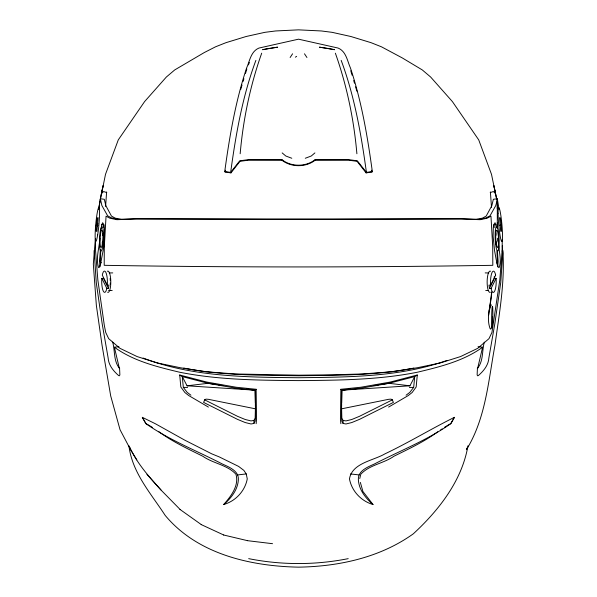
<?xml version="1.0" encoding="UTF-8"?>
<svg xmlns="http://www.w3.org/2000/svg" width="597" height="597" viewBox="0 0 597 597"><rect width="100%" height="100%" fill="white"/><g stroke="black" fill="none" stroke-linecap="round" stroke-linejoin="round"><path stroke-width="0.9" d="M341.596 404.535L341.536 408.833L388.722 399.296L391.05 399.132L392.416 400.08L393.401 402.393L359.498 419.363L351.782 422.549L345.984 423.974L343.081 423.46L343.081 420.407L341.835 418.087L341.603 408.423M497.301 222.756L497.301 228.293L497.308 198.764L493.368 199.271L491.824 205.674L486.204 216.077L482.451 218.129L476.436 219.405M497.301 208.913L497.308 198.764L499.047 209.211M388.602 407.087L408.199 395.595L412.109 392.542L416.169 387.005L417.288 375.013L390.229 382.065L360.916 387.229L340.865 389.281L340.432 419.198L340.865 423.698M341.626 402.871L341.835 390.192L340.865 389.281M96.311 225.091L96.184 231.323L96.901 231.345L98.154 217.689L97.318 217.868L96.311 225.091L97.968 225.226M255.397 408.423L255.165 418.087L253.919 420.407L253.919 423.46L251.016 423.974L245.218 422.549L237.502 419.363L203.599 402.393L204.584 400.08L205.95 399.132L208.278 399.296L255.464 408.833L255.404 404.535M502.331 245.8L502.778 253.113L500.749 282.523L494.823 323.761L488.891 357.812C488.421 365.215 483.734 370.849 478.369 375.565L477.637 375.797L477.13 374.909L477.369 369.498L482.622 347.208L478.055 346.693M502.092 251.061L502.271 239.546M95.311 239.516L93.326 264.031L96.356 305.44L102.087 345.454L110.684 395.856L120.042 429.721L130.586 449.698L136.817 459.877M95.453 238.636L95.58 251.061L97.848 280.038L104.348 325.537L105.736 332.484L108.691 338.663L120.004 348.357L137.123 356.581L157.421 362.954L180.294 367.737L205.487 371.73L235.457 373.976L298.836 375.192L332.178 374.819L362.215 373.976L392.177 371.73L417.37 367.737L440.243 362.954L460.541 356.581L477.66 348.357L488.973 338.663L491.935 332.484L499.816 280.038L502.07 250.971M488.667 315.074L491.712 291.903C491.488 303.985 485.622 316.858 490.159 328.753L490.63 329.119L491.353 328.365L491.943 326.76M97.557 226.032L97.848 223.233M100.744 251.076L100.236 261.516L100.796 263.09L101.326 262.643M492.241 325.962L492.532 316.865M100.393 249.427L99.542 261.225L99.938 266.799M121.236 219.405L115.214 218.129L111.467 216.077L105.841 205.674L104.303 199.271L100.363 198.764L101.886 205.562L107.654 215.83L111.505 217.868L118.49 219.338L136.758 218.681L266.613 219.092L460.906 218.681L479.182 219.338L486.167 217.868L490.01 215.83L495.779 205.562L497.383 199.532M105.602 206.428L106.602 191.943L106.721 192.577L103.632 191.54L101.438 193.592L98.699 208.935M256.135 423.698L256.568 419.198L256.135 389.281L236.084 387.229L206.771 382.065L179.712 375.013L180.831 387.005L184.891 392.542L188.801 395.595L208.398 407.087M406.072 395.207L409.796 392.401L413.669 387.378L414.736 376.588L417.288 375.013M240.166 153.757C243.151 119.504 250.203 85.595 261.702 53.185M99.953 238.181C99.363 247.792 95.527 258.359 98.617 267.657L99.565 266.971L100.423 264.68L103.124 250.553L104.079 242.397L104.572 236.196L104.356 227.45L103.923 224.763L102.654 222.711L101.759 224.756L100.99 229.942M108.505 288.373L103.505 278.344L101.833 278.359L106.833 288.388L108.505 288.373L108.953 285.127L107.281 285.142L102.281 275.113A10.664 2.843 89.5 0 1 105.833 272.344A10.664 2.843 89.5 0 1 107.273 285.09M490.764 306.015L490.891 305.127M103.393 227.479L103.774 224.882L101.759 224.756M224.741 171.511C229.532 136.541 235.457 101.542 246.621 67.968C249.785 60.887 250.837 51.446 258.949 48.059L298.53 39.178L338.118 48.059C346.23 51.446 347.275 60.887 350.446 67.968C361.61 101.542 367.536 136.541 372.319 171.511L371.931 172.026L366.11 172.899L357.073 161.317L348.461 160.175L315.179 160.205C305.791 167.496 291.276 167.496 281.888 160.205L248.606 160.175L239.994 161.317L230.957 172.899L225.136 172.026L224.741 171.511L230.651 172.391L230.957 172.899M225.136 172.026L225.412 170.212M98.617 209.211L100.363 198.764M484.309 342.133C481.913 350.655 483.577 361.498 477.279 368.521M281.888 160.205L281.978 159.69L248.307 159.66L239.74 160.817L230.651 172.391C235.837 134.467 242.464 96.386 255.882 60.394M497.734 266.799L498.129 261.225L497.361 250.337M101.266 195.189L105.497 174.339L118.281 139.885L144.593 101.594L166.376 77.006L174.727 69.924L204.264 52.558L215.547 46.805L226.002 42.663L246.121 36.507L264.896 32.328L275.65 30.962L298.5 29.85L321.35 30.962L332.104 32.328L350.879 36.507L370.998 42.663L381.453 46.805L402.288 57.931L422.273 69.924L430.624 77.006L452.407 101.594L478.719 139.885L491.503 174.339L496.622 198.98M100.199 199.741L103.087 185.697L101.438 193.592M373.021 504.517C365.625 498.234 359.028 489.928 358.372 479.884C357.64 470.899 367.603 467.07 374.259 464.063C399.886 450.757 427.198 440.265 450.922 423.586L454.399 417.325C430.974 428.967 408.647 442.616 384.983 453.839C373.207 460.742 352.148 462.951 349.454 478.876C351.715 491.032 361.14 501.152 373.021 504.517L362.909 491.488L360.357 482.421M467.966 445.758C461.981 480.757 438.795 510.256 413.333 533.808C380.073 557.613 338.768 566.523 298.448 567.15C250.195 566.172 197.391 554.091 165.168 515.383C150.974 493.54 132.109 472.645 128.937 445.758M359.767 478.533L360.752 474.279C369.267 464.891 383.64 463.496 393.916 456.25C408.893 448.847 424.258 441.72 437.75 431.78M240.71 89.431L242.039 84.983M243.106 81.423L243.904 78.759M245.501 73.416L246.837 68.968M466.936 448.063L466.414 449.698C485.779 418.482 488.391 380.744 494.913 345.454C499.226 314.052 505.047 282.299 502.846 250.509M248.434 64.886L249.397 62.439M496.697 242.367L497.383 240.658L497.435 238.188M496.092 278.411A10.664 2.843 -89.5 0 1 494.652 291.149A10.664 2.843 -89.5 0 1 491.1 288.426L489.428 288.373L488.98 285.127L490.652 285.142L495.652 275.113M489.428 288.373L494.428 278.344L494.204 276.717M491.1 288.388L496.1 278.359L494.428 278.344M346.364 389.535L341.835 390.192L409.945 385.804L414.736 376.588L388.931 383.311L360.961 388.244L341.835 390.192L341.424 417.102L341.835 421.139L343.081 423.46M253.919 423.46L255.165 421.139L255.576 417.102L255.165 390.192L256.135 389.281M454.399 417.325L450.742 423.624L446.578 425.959M366.118 172.899L366.416 172.391C361.23 134.467 354.596 96.386 341.185 60.394M290.127 57.513L292.59 53.79M223.711 504.517C231.099 498.234 237.703 489.928 238.352 479.884C239.084 470.899 229.121 467.07 222.465 464.063C196.838 450.757 169.533 440.265 145.802 423.586L142.325 417.325L155.324 423.721L184.749 440.146L211.741 453.839L219.271 456.921L238.584 466.399L243.86 470.384L246.24 473.936L247.27 478.876C245.016 491.032 235.584 501.152 223.711 504.517C230.8 496.428 239.307 485.749 235.979 474.279C227.457 464.891 213.092 463.496 202.808 456.25C187.839 448.847 172.473 441.72 158.981 431.78M314.903 152.907L311.268 156.011L305.276 158.257M482.622 347.208C463.578 361.043 439.967 366.812 417.4 372.222C378.282 380.02 338.238 380.259 298.5 380.602C258.762 380.259 218.718 380.02 179.6 372.222C157.033 366.812 133.422 361.043 114.378 347.208L118.945 346.693M372.319 171.511L366.416 172.391L357.327 160.817L348.76 159.66L315.089 159.69C305.873 167.033 291.187 167.033 281.978 159.69M440.69 429.84L442.168 428.87M444.369 427.415L445.847 426.445M295.366 57.178L296.649 56.357M489.197 311.044L491.07 304.671M392.572 399.751L359.498 416.31L351.782 419.497L345.984 420.922L343.081 420.407M446.974 360.439C399.468 377.214 348.275 377.11 298.5 377.729C246.315 377.2 192.525 376.983 143.116 358.051M253.919 420.407L251.016 420.922L245.218 419.497L237.502 416.31L204.428 399.751M413.848 368.08C376.006 375.617 337.245 375.2 298.836 375.759C260.419 375.2 221.666 375.617 183.816 368.08M348.208 558.65C315.388 565.18 281.508 565.18 248.688 558.65M348.178 389.266L349.984 389.005M373.535 385.565L375.341 385.296M377.155 385.035L378.968 384.767M380.782 384.505L388.931 383.311L409.945 385.804M179.712 375.013L182.264 376.588L187.055 385.804L208.069 383.311L216.218 384.505M237.591 474.928L246.24 473.936M499.667 225.226L501.316 225.091L500.316 217.868L499.48 217.689L500.734 231.352L501.443 231.323L501.316 225.091M496.294 227.345L495.906 224.756L493.891 224.882L494.279 227.479M409.4 387.446L413.669 387.378M109.147 272.926L112.758 272.911M108.572 290.508L112.191 290.493M272.545 543.695L247.352 540.658M485.174 272.911L488.786 272.926M485.742 290.493L488.45 290.5M255.374 402.871L255.165 390.192L236.039 388.244L208.069 383.311L182.264 376.588L183.331 387.378L187.6 387.446M187.055 385.804L255.165 390.192L250.636 389.535M350.484 473.936L359.133 474.928M218.032 384.767L219.845 385.035M221.659 385.296L223.465 385.565M247.016 389.005L248.822 389.266M223.606 534.994L247.449 540.658M291.791 158.257L285.799 156.011L282.165 152.907M201.182 524.576L223.703 534.994M149.451 425.571L145.981 423.624L142.325 417.325M150.145 425.959L152.354 427.415M179.943 509.405L201.279 524.576M190.928 395.207L187.204 392.401L183.331 387.378M496.346 262.643L496.868 263.09L497.428 261.516L496.928 251.076M180.04 509.405L160.877 489.913L146.929 474.317M119.721 368.521C113.423 361.498 115.087 350.655 112.691 342.133M160.974 489.913C149.116 476.951 137.049 463.324 129.698 447.25M495.562 193.592L493.368 191.54L490.279 192.577L490.398 191.943L491.488 207.353M304.477 53.79L306.94 57.513M495.906 224.756L495.017 222.711L493.749 224.763L493.316 227.45L493.1 236.196L494.547 250.553L496.114 259.105L497.241 264.68L498.107 266.971L499.055 267.657C501.764 260.896 499.219 252.815 498.734 245.695M130.064 448.063L130.586 449.698M350.76 70.752L352.096 75.2M353.693 80.535L354.491 83.207M355.558 86.766L356.894 91.214M335.365 53.185C346.864 85.595 353.909 119.504 356.894 153.757M114.378 347.208L119.631 369.498L119.87 374.909L119.363 375.797L118.631 375.565C113.266 370.849 108.579 365.215 108.109 357.812L102.177 323.761L96.251 282.523L94.154 250.509M496.622 198.861L493.913 185.697L495.734 195.189M315.089 159.69L315.179 160.205M371.655 170.197L371.931 172.026M495.764 233.546A8.649 1.388 87.5 0 1 496.01 235.255M496.308 242.994A8.649 1.388 87.5 0 1 496.197 244.651M102.363 243.86A8.649 1.388 -87.5 0 1 102.288 242.083M102.617 235.248A8.649 1.388 -87.5 0 1 102.863 233.546M490.316 292.261A10.656 2.843 -89.5 0 1 487.145 281.456A10.656 2.843 -89.5 0 1 490.622 271.277M107.311 271.277A10.656 2.843 89.5 0 1 110.796 281.456A10.656 2.843 89.5 0 1 107.617 292.261M490.652 285.142A10.664 2.843 -89.5 0 1 492.092 272.404A10.664 2.843 -89.5 0 1 495.644 275.127M110.139 278.478A8.903 2.373 89.5 0 1 110.303 280.732M110.311 283.045A8.903 2.373 89.5 0 1 110.229 284.553M106.826 288.366A10.664 2.843 89.5 0 1 103.274 291.09A10.664 2.843 89.5 0 1 101.826 278.351M104.296 246.837L104.206 265.314C233.718 267.493 363.297 267.449 492.809 265.314L492.726 246.837L490.965 216.181L487.122 218.218L480.137 219.689L461.862 219.032L332.014 219.442L135.153 219.032L116.885 219.689L109.9 218.218L106.05 216.181L104.296 246.837M267.157 48.73L262.605 49.693L277.642 47.163L267.157 48.73M329.902 48.73L319.425 47.163L334.462 49.693L329.902 48.73M102.677 246.471A12.216 1.955 -87.5 0 0 102.281 226.785A12.216 1.955 -87.5 0 0 99.453 243.285A12.216 1.955 -87.5 0 0 102.677 246.471M498.092 213.211A16.97 1.597 84.8 0 0 501.443 241.024A16.97 1.597 84.8 0 0 501.346 219.211A16.97 1.597 84.8 0 0 498.092 213.211M97.662 234.927A16.97 1.597 -84.8 0 0 99.057 207.749A16.97 1.597 -84.8 0 0 95.289 230.763A16.97 1.597 -84.8 0 0 97.662 234.927M495.338 230.785A12.216 1.955 87.5 0 0 497.279 250.815A12.216 1.955 87.5 0 0 498.846 234.949A12.216 1.955 87.5 0 0 495.338 230.785M495.868 233.136A8.649 1.388 87.5 0 0 497.241 247.322A8.649 1.388 87.5 0 0 498.353 236.084A8.649 1.388 87.5 0 0 495.868 233.136M102.326 244.248A8.649 1.388 -87.5 0 0 102.05 230.3A8.649 1.388 -87.5 0 0 100.042 241.994A8.649 1.388 -87.5 0 0 102.326 244.248M492.555 324.096A10.649 0.582 -89 0 0 492.555 306.567A10.649 0.582 -89 0 0 491.637 320.283A10.649 0.582 -89 0 0 492.555 324.096"/></g></svg>
